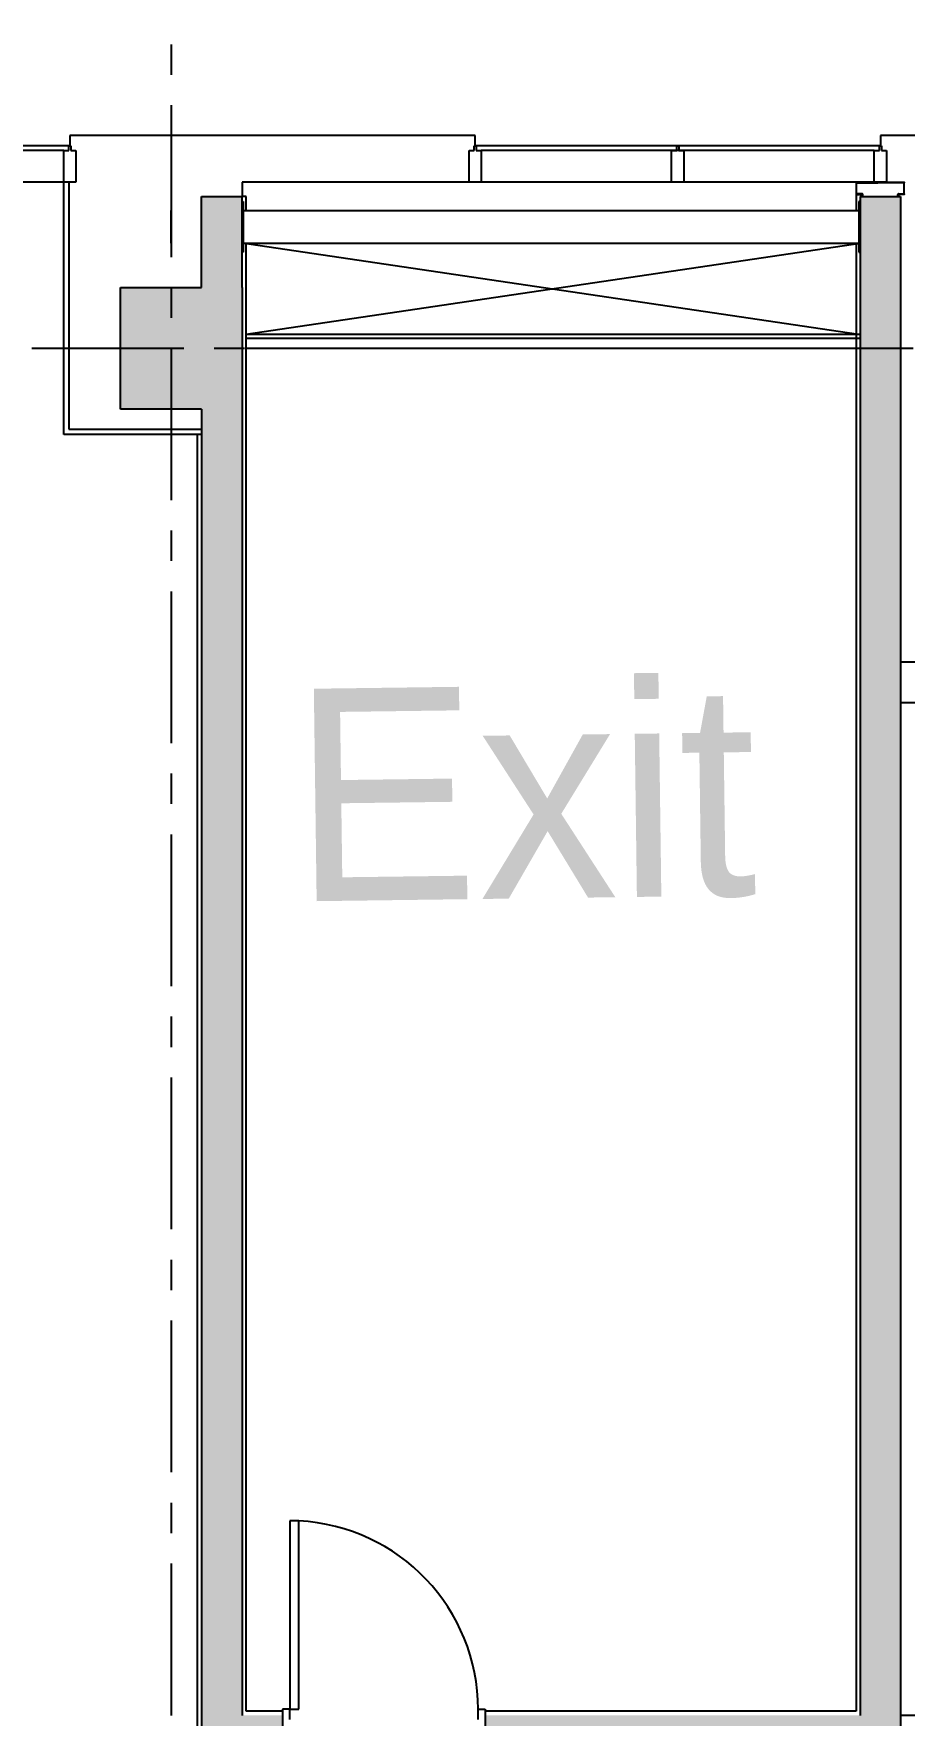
# Model space of a CAD drawing. Extents: x 1198601 to 1325177, y -301855 to -214174.
# Drawn here: x 1240692 to 1244989, y -278970 to -270666 of the extents above; entities that cross this region are included whole.
import ezdxf

# ---------------------------------------------------------------- set-up
doc = ezdxf.new("R2010")
doc.units = 0
doc.header["$LTSCALE"] = 600
doc.header["$MEASUREMENT"] = 0
doc.linetypes.add('CEN', pattern=[62, 60, -1, 0, -1])
doc.linetypes.add('CENTER', pattern=[2, 1.25, -0.25, 0.25, -0.25])
doc.layers.get('0').update_dxf_attribs({"linetype": 'CONTINUOUS'})
for name, color, linetype in [('252', 252, 'CONTINUOUS'), ('A-DOOR', 3, 'CONTINUOUS'), ('CEN', 1, 'CENTER'), ('COL', 2, 'CONTINUOUS'), ('Exit', 10, 'CONTINUOUS'), ('WAL', 4, 'CONTINUOUS'), ('WALLLL', 7, 'CONTINUOUS')]:
    doc.layers.add(name, color=color, linetype=linetype)
doc.styles.get("Standard").update_dxf_attribs({"font": ''})
doc.styles.get('STANDARD').set_extended_font_data('HY울릉도M')

msp = doc.modelspace()

# ---------------------------------------------------------------- hatches: boundary and pattern name
at = {"layer": '252'}
for points in [[(1241720.4, -272519.9), (1241720.4, -271919.9), (1241720.4, -271469.9), (1241520.4, -271469.9), (1241520.4, -271919.9), (1241120.4, -271919.9), (1241120.4, -272519.9), (1241520.4, -272519.9), (1241520.4, -279169.9), (1241920.4, -279169.9), (1241920.4, -278969.9), (1241720.4, -278969.9)], [(1242920.4, -278969.9), (1242920.4, -279169.9), (1244970.4, -279169.9), (1244970.4, -271469.9), (1244770.4, -271469.9), (1244770.4, -278969.9)]]:
    msp.add_hatch(color=256, dxfattribs=at).paths.add_polyline_path(points)

# ---------------------------------------------------------------- linework, layer by layer
at = {"color": 13}
for p, q in [((1244750.4, -271402.9), (1244750.4, -271456.9)), ((1244857.9, -271399.9), (1244753.4, -271399.9)), ((1244753.4, -271456.9), (1244753.4, -271402.9)), ((1244753.4, -271402.9), (1244857.9, -271402.9)), ((1244857.9, -271399.9), (1244987.4, -271399.9)), ((1244987.4, -271402.9), (1244857.9, -271402.9)), ((1244987.4, -271456.9), (1244987.4, -271402.9)), ((1244780.4, -271456.9), (1244753.4, -271456.9)), ((1244753.4, -271459.9), (1244780.4, -271459.9)), ((1244780.4, -271459.9), (1244780.4, -271468.9)), ((1244780.4, -271468.9), (1244783.4, -271468.9)), ((1244783.4, -271468.9), (1244783.4, -271459.9)), ((1244957.4, -271468.9), (1244957.4, -271459.9)), ((1244960.4, -271468.9), (1244957.4, -271468.9)), ((1244960.4, -271456.9), (1244987.4, -271456.9)), ((1244987.4, -271459.9), (1244960.4, -271459.9)), ((1244960.4, -271459.9), (1244960.4, -271468.9))]:
    msp.add_line(p, q, dxfattribs=at)
for centre, start, end in [((1244753.4, -271402.9), 90, 180), ((1244987.4, -271402.9), 0, 90), ((1244753.4, -271456.9), 180, 270), ((1244780.4, -271459.9), 0, 90), ((1244960.4, -271459.9), 90, 180), ((1244987.4, -271456.9), 270, 0)]:
    msp.add_arc(centre, 3, start, end, dxfattribs=at)
at = {"layer": 'A-DOOR'}
for p, q in [((1242000.4, -278009.9), (1241955.4, -278009.9)), ((1241955.4, -278009.9), (1241955.4, -278939.9)), ((1242000.4, -278939.9), (1242000.4, -278009.9)), ((1241955.4, -278939.9), (1241920.4, -278939.9)), ((1241920.4, -278939.9), (1241920.4, -279199.9)), ((1241955.4, -278989.9), (1241955.4, -278939.9)), ((1241955.4, -278939.9), (1242000.4, -278939.9)), ((1242885.4, -278989.9), (1242885.4, -278939.9)), ((1242885.4, -278939.9), (1242920.4, -278939.9)), ((1242920.4, -278939.9), (1242920.4, -279199.9))]:
    msp.add_line(p, q, dxfattribs=at)
msp.add_arc((1241953.4, -278940.7), 931.9, 0.04683, 87.11264, dxfattribs=at)
at = {"layer": 'CEN'}
for p, q in [((1241370.4, -224219.9), (1241370.4, -297451)), ((1208282.6, -272219.9), (1310570.4, -272219.9))]:
    msp.add_line(p, q, dxfattribs=at)
at = {"layer": 'COL', "color": 5}
for p, q in [((1241520.4, -271919.9), (1241520.4, -271469.9)), ((1241520.4, -271469.9), (1241720.4, -271469.9)), ((1241720.4, -271919.9), (1241720.4, -271469.9)), ((1244770.4, -271469.9), (1244770.4, -278969.9)), ((1244770.4, -271469.9), (1244970.4, -271469.9)), ((1244770.4, -271469.9), (1244970.4, -271469.9)), ((1244970.4, -271469.9), (1244970.4, -279169.9)), ((1241520.4, -272519.9), (1241520.4, -279169.9)), ((1241720.4, -272519.9), (1241720.4, -278969.9))]:
    msp.add_line(p, q, dxfattribs=at)
at = {"layer": 'Exit'}
for p, q in [((1241720.4, -271494.9), (1241726.4, -271494.9)), ((1241726.4, -271494.9), (1241726.4, -271744.9)), ((1244770.4, -271494.9), (1244764.4, -271494.9)), ((1244764.4, -271494.9), (1244764.4, -271744.9)), ((1241720.4, -271538.7), (1244770.4, -271538.7)), ((1244750.4, -272149.9), (1241720.4, -271701.2)), ((1241720.4, -271701.2), (1244770.4, -271701.2)), ((1241726.4, -271744.9), (1241720.4, -271744.9)), ((1241740.4, -272149.9), (1244770.4, -271701.2)), ((1241740.4, -278949.9), (1241740.4, -271701.2)), ((1244750.4, -271701.2), (1244750.4, -278949.9)), ((1244764.4, -271744.9), (1244770.4, -271744.9)), ((1241740.4, -272149.9), (1244770.4, -272149.9)), ((1241740.4, -272169.9), (1244770.4, -272169.9)), ((1241740.4, -272219.9), (1244770.4, -272219.9)), ((1241920.4, -278949.9), (1241740.4, -278949.9)), ((1244750.4, -278949.9), (1242920.4, -278949.9))]:
    msp.add_line(p, q, dxfattribs=at)
at = {"layer": 'WAL', "color": 5}
for p, q in [((1246920.4, -273769.9), (1244970.4, -273769.9)), ((1246820.4, -273969.9), (1244970.4, -273969.9)), ((1248120.4, -278969.9), (1244970.4, -278969.9))]:
    msp.add_line(p, q, dxfattribs=at)
at = {"layer": 'WALLLL'}
for p, q in [((1242870.4, -271169.9), (1240870.4, -271169.9)), ((1240870.4, -271169.9), (1240870.4, -271219.9)), ((1242870.4, -271219.9), (1242870.4, -271169.9)), ((1245870.4, -271169.9), (1244870.4, -271169.9)), ((1244870.4, -271169.9), (1244870.4, -271219.9)), ((1240870.4, -271219.9), (1239870.4, -271219.9)), ((1240840.4, -271243.9), (1239900.4, -271243.9)), ((1240840.4, -271399.9), (1240840.4, -271243.9)), ((1240840.4, -271243.9), (1240865.4, -271243.9)), ((1240865.4, -271219.9), (1240875.4, -271219.9)), ((1240865.4, -271243.9), (1240865.4, -271219.9)), ((1240875.4, -271219.9), (1240875.4, -271243.9)), ((1240875.4, -271243.9), (1240900.4, -271243.9)), ((1240900.4, -271243.9), (1240900.4, -271399.9)), ((1242840.4, -271399.9), (1242840.4, -271243.9)), ((1242840.4, -271243.9), (1242865.4, -271243.9)), ((1242865.4, -271219.9), (1242875.4, -271219.9)), ((1242865.4, -271243.9), (1242865.4, -271219.9)), ((1244870.4, -271219.9), (1242870.4, -271219.9)), ((1242875.4, -271219.9), (1242875.4, -271243.9)), ((1242875.4, -271243.9), (1242900.4, -271243.9)), ((1244840.4, -271243.9), (1242900.4, -271243.9)), ((1242900.4, -271243.9), (1242900.4, -271399.9)), ((1243840.4, -271399.9), (1243840.4, -271243.9)), ((1243840.4, -271243.9), (1243865.4, -271243.9)), ((1243865.4, -271219.9), (1243875.4, -271219.9)), ((1243865.4, -271243.9), (1243865.4, -271219.9)), ((1243875.4, -271219.9), (1243875.4, -271243.9)), ((1243875.4, -271243.9), (1243900.4, -271243.9)), ((1243900.4, -271243.9), (1243900.4, -271399.9)), ((1244840.4, -271399.9), (1244840.4, -271243.9)), ((1244840.4, -271243.9), (1244865.4, -271243.9)), ((1244865.4, -271219.9), (1244875.4, -271219.9)), ((1244865.4, -271243.9), (1244865.4, -271219.9)), ((1244875.4, -271219.9), (1244875.4, -271243.9)), ((1244875.4, -271243.9), (1244900.4, -271243.9)), ((1244900.4, -271243.9), (1244900.4, -271399.9)), ((1240840.4, -271399.9), (1239900.4, -271399.9)), ((1240840.4, -272644.9), (1240840.4, -271399.9)), ((1240900.4, -271399.9), (1240840.4, -271399.9)), ((1240865.4, -271399.9), (1240865.4, -272619.9)), ((1242840.4, -271399.9), (1241720.4, -271399.9)), ((1241720.4, -271399.9), (1241720.4, -271469.9)), ((1242900.4, -271399.9), (1242840.4, -271399.9)), ((1244840.4, -271399.9), (1242900.4, -271399.9)), ((1243900.4, -271399.9), (1243840.4, -271399.9)), ((1244750.4, -271449.9), (1244750.4, -271538.7)), ((1244900.4, -271399.9), (1244840.4, -271399.9)), ((1241740.4, -271469.9), (1241720.4, -271469.9)), ((1241740.4, -271538.7), (1241740.4, -271469.9)), ((1241370.4, -271701.2), (1241370.4, -271538.7)), ((1241520.4, -272644.9), (1240840.4, -272644.9)), ((1240865.4, -272619.9), (1241520.4, -272619.9)), ((1241500.4, -281949.9), (1241500.4, -272644.9))]:
    msp.add_line(p, q, dxfattribs=at)
at = {"layer": 'WALLLL', "ltscale": 3}
for p, q in [((1241120.4, -272519.9), (1241120.4, -271919.9)), ((1241120.4, -271919.9), (1241520.4, -271919.9)), ((1241720.4, -271919.9), (1241720.4, -272519.9)), ((1241520.4, -272519.9), (1241120.4, -272519.9))]:
    msp.add_line(p, q, dxfattribs=at)

# ---------------------------------------------------------------- texts
at = {"layer": 'WALLLL', "linetype": 'CEN'}
msp.add_text('Exit', height=1049.04, rotation=0.75835, dxfattribs=at).set_placement((1241975.8, -274951.2))

doc.saveas('drawing.dxf')
